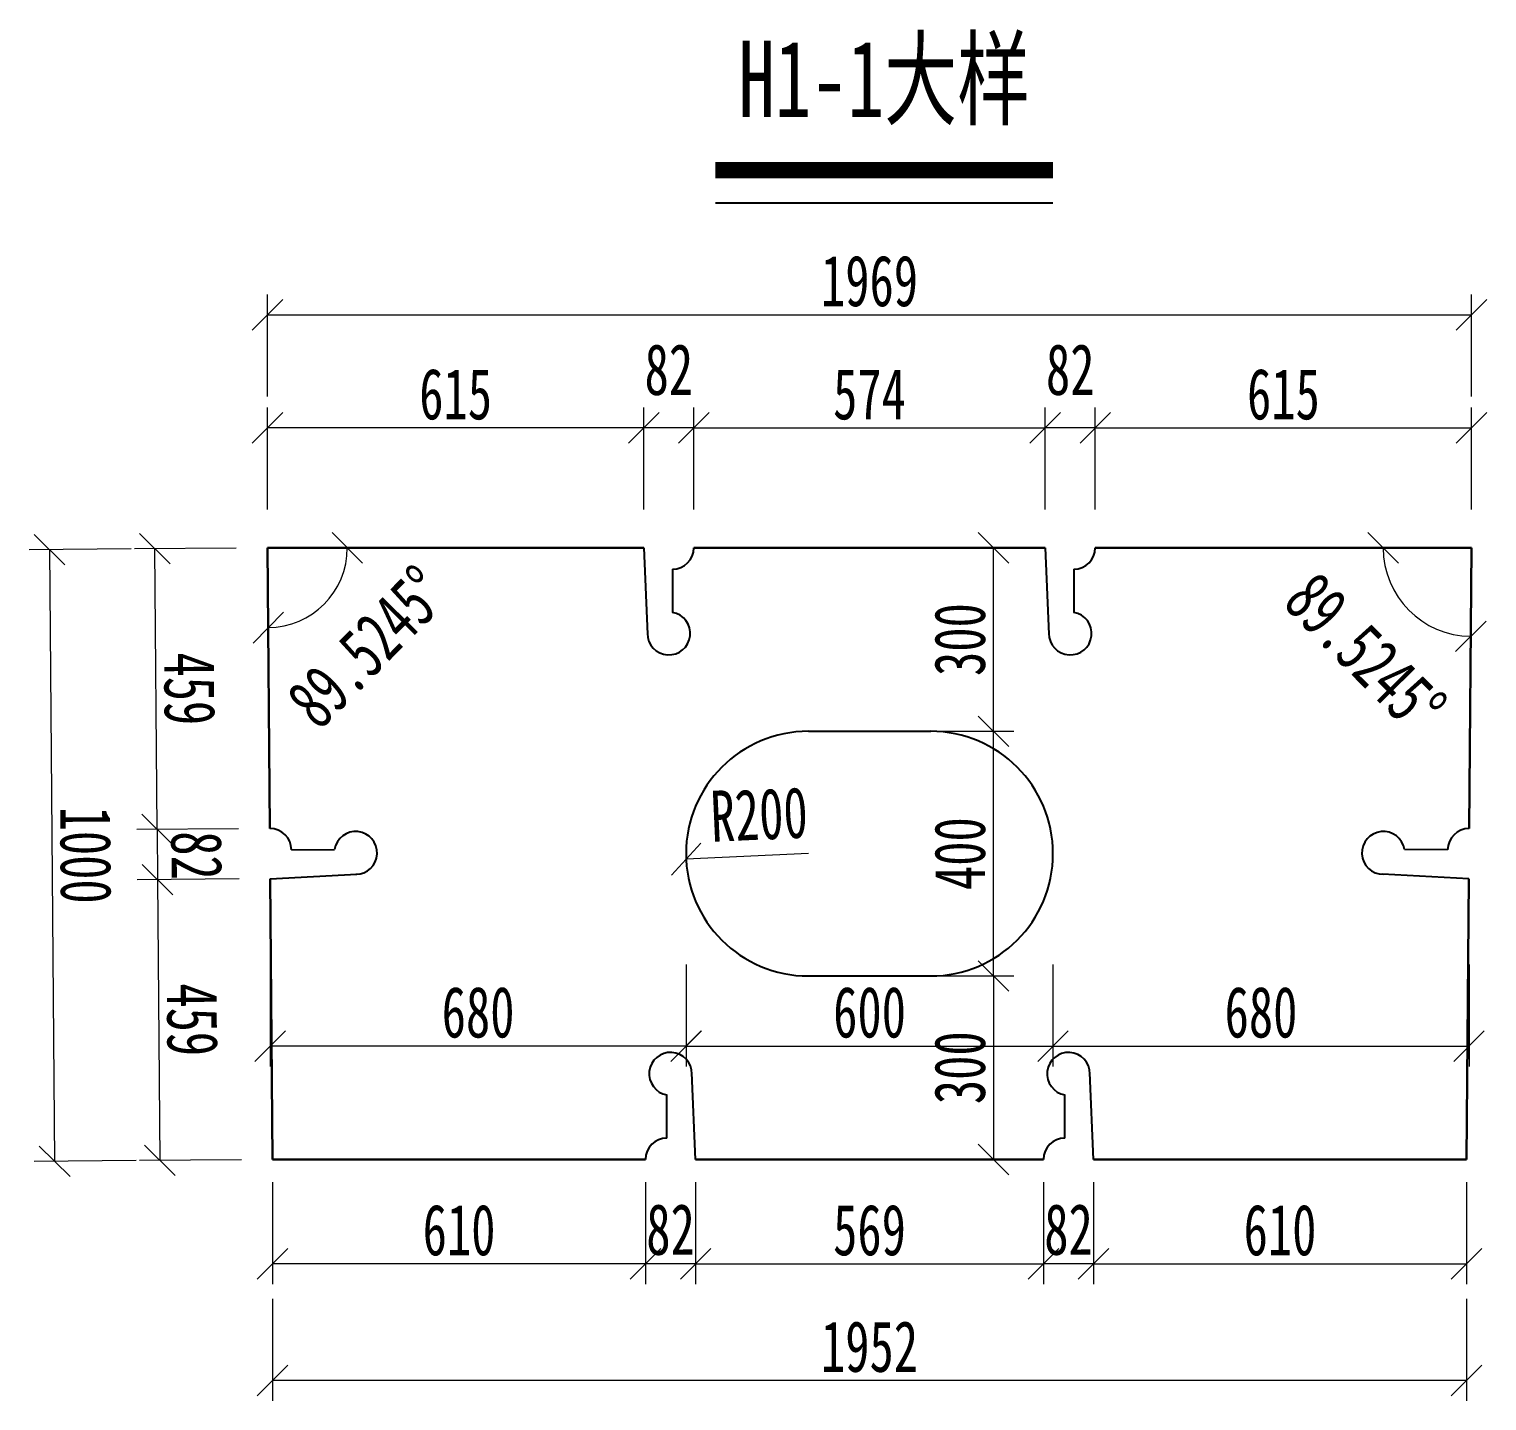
# Model space of a CAD drawing. Header units: millimetres. Extents: x -358959 to 47, y -122282 to 697692.
# Drawn here: x -144193 to -141810, y -11222 to -8979 of the extents above; entities that cross this region are included whole.
import ezdxf
from ezdxf.enums import TextEntityAlignment as Align

# ---------------------------------------------------------------- set-up
doc = ezdxf.new("R2010")
doc.units = ezdxf.units.MM
doc.header["$LTSCALE"] = 2
doc.header["$PDMODE"] = 34
doc.layers.get('Defpoints').update_dxf_attribs({"color": 8, "lineweight": 9})
for name, color, linetype, lineweight in [('标注', 4, 'Continuous', 13), ('标注线及字体', 2, 'Continuous', 15), ('桥 构造粗实', 1, 'Continuous', 30), ('钢板粗线', 1, 'Continuous', 25)]:
    doc.layers.add(name, color=color, linetype=linetype, lineweight=lineweight)
doc.styles.add('111', font='仿宋_GB2312.ttf', dxfattribs={"width": 0.7})
doc.dimstyles.new('200', dxfattribs={"dimscale": 0, "dimtxt": 2.5, "dimasz": 1.5, "dimexe": 1, "dimexo": 1, "dimgap": 0.4, "dimtad": 1, "dimdec": 0, "dimdsep": 46, "dimtxsty": '111', "dimblk": 'OBLIQUE', "dimcen": 0, "dimclrd": 256, "dimclre": 256, "dimclrt": 256, "dimadec": 4, "dimazin": 0, "dimtfac": 1, "dimtdec": 0, "dimtmove": 2, "dimatfit": 3, "dimfxl": 4, "dimfxlon": 1, "dimtolj": 1, "dimlwd": -1, "dimlwe": -1, "dimarcsym": 0})

# ---------------------------------------------------------------- blocks, each defined once
blk = doc.blocks.new('_Oblique')
at = {"color": 0, "linetype": 'ByBlock', "lineweight": -2}
blk.add_line((-0.5, -0.5), (0.5, 0.5), dxfattribs=at)
blk = doc.blocks.new('*D4014')
at = {"layer": 'Defpoints', "color": 0, "ltscale": 5, "transparency": 16777216}
for p in [(-143119, -10336.2), (-142919.2, -10327.3)]:
    blk.add_point(p, dxfattribs=at)
at = {"layer": '标注', "ltscale": 5, "transparency": 16777216}
blk.add_line((-142919.2, -10327.3), (-143119, -10336.2), dxfattribs=at)
at = {"layer": '标注', "ltscale": 5, "transparency": 16777216, "xscale": 49.99999999999995, "yscale": 49.99999999999995, "zscale": 49.99999999999995, "rotation": 182.5726833926512}
blk.add_blockref('_Oblique', (-143119, -10336.2), dxfattribs=at)
at = {"layer": '标注', "ltscale": 5, "transparency": 16777216, "insert": (-142999.7, -10263.5), "char_height": 83.33, "attachment_point": 5, "rotation": 2.5727, "style": '111'}
blk.add_mtext('\\A1;R200', dxfattribs=at)
blk = doc.blocks.new('*D4015')
at = {"layer": 'Defpoints', "color": 0, "ltscale": 5, "transparency": 16777216}
for p in [(-142919.2, -10127.3), (-142616.3, -10127.3), (-142919.2, -10527.3)]:
    blk.add_point(p, dxfattribs=at)
at = {"layer": '标注', "ltscale": 5, "transparency": 16777216}
for p, q in [((-142749.6, -10127.3), (-142583, -10127.3)), ((-142616.3, -10527.3), (-142616.3, -10127.3)), ((-142749.6, -10527.3), (-142583, -10527.3))]:
    blk.add_line(p, q, dxfattribs=at)
at = {"layer": '标注', "ltscale": 5, "transparency": 16777216, "xscale": 49.99999999999995, "yscale": 49.99999999999995, "zscale": 49.99999999999995}
for p, rotation in [((-142616.3, -10127.3), 90), ((-142616.3, -10527.3), 270)]:
    blk.add_blockref('_Oblique', p, dxfattribs=dict(at, rotation=rotation))
at = {"layer": '标注', "ltscale": 5, "transparency": 16777216, "insert": (-142671.3, -10327.3), "char_height": 83.33, "attachment_point": 5, "rotation": 90, "style": '111'}
blk.add_mtext('\\A1;400', dxfattribs=at)
blk = doc.blocks.new('*D4016')
at = {"layer": 'Defpoints', "color": 0, "ltscale": 5, "transparency": 16777216}
for p in [(-143119, -10336.2), (-142519.2, -10327.3), (-142519.2, -10641.9)]:
    blk.add_point(p, dxfattribs=at)
at = {"layer": '标注', "ltscale": 5, "transparency": 16777216}
for p, q in [((-143119, -10508.6), (-143119, -10675.2)), ((-142519.2, -10508.6), (-142519.2, -10675.2)), ((-143119, -10641.9), (-142519.2, -10641.9))]:
    blk.add_line(p, q, dxfattribs=at)
at = {"layer": '标注', "ltscale": 5, "transparency": 16777216, "xscale": 49.99999999999995, "yscale": 49.99999999999995, "zscale": 49.99999999999995, "rotation": 180}
blk.add_blockref('_Oblique', (-143119, -10641.9), dxfattribs=at)
at = {"layer": '标注', "ltscale": 5, "transparency": 16777216, "xscale": 49.99999999999995, "yscale": 49.99999999999995, "zscale": 49.99999999999995}
blk.add_blockref('_Oblique', (-142519.2, -10641.9), dxfattribs=at)
at = {"layer": '标注', "ltscale": 5, "transparency": 16777216, "insert": (-142819.1, -10586.9), "char_height": 83.33, "attachment_point": 5, "style": '111'}
blk.add_mtext('\\A1;600', dxfattribs=at)
blk = doc.blocks.new('*D4010')
at = {"layer": 'Defpoints', "color": 0, "ltscale": 5, "transparency": 16777216}
for p in [(-142919.2, -10527.3), (-142919.2, -10827.3), (-142616.3, -10827.3)]:
    blk.add_point(p, dxfattribs=at)
at = {"layer": '标注', "ltscale": 5, "transparency": 16777216}
for p, q in [((-142749.6, -10527.3), (-142583, -10527.3)), ((-142616.3, -10527.3), (-142616.3, -10827.3)), ((-142749.6, -10827.3), (-142583, -10827.3))]:
    blk.add_line(p, q, dxfattribs=at)
at = {"layer": '标注', "ltscale": 5, "transparency": 16777216, "xscale": 49.99999999999995, "yscale": 49.99999999999995, "zscale": 49.99999999999995}
for p, rotation in [((-142616.3, -10527.3), 90), ((-142616.3, -10827.3), 270)]:
    blk.add_blockref('_Oblique', p, dxfattribs=dict(at, rotation=rotation))
at = {"layer": '标注', "ltscale": 5, "transparency": 16777216, "insert": (-142671.3, -10677.3), "char_height": 83.33, "attachment_point": 5, "rotation": 90, "style": '111'}
blk.add_mtext('\\A1;300', dxfattribs=at)
blk = doc.blocks.new('*D4011')
at = {"layer": 'Defpoints', "color": 0, "ltscale": 5, "transparency": 16777216}
for p in [(-142819.2, -9827.3), (-142616.3, -9827.3), (-142886.9, -10127.3)]:
    blk.add_point(p, dxfattribs=at)
at = {"layer": '标注', "ltscale": 5, "transparency": 16777216}
for p, q in [((-142749.6, -9827.3), (-142583, -9827.3)), ((-142616.3, -10127.3), (-142616.3, -9827.3)), ((-142749.6, -10127.3), (-142583, -10127.3))]:
    blk.add_line(p, q, dxfattribs=at)
at = {"layer": '标注', "ltscale": 5, "transparency": 16777216, "xscale": 50.00000000000042, "yscale": 50.00000000000042, "zscale": 50.00000000000042}
for p, rotation in [((-142616.3, -9827.3), 90), ((-142616.3, -10127.3), 270)]:
    blk.add_blockref('_Oblique', p, dxfattribs=dict(at, rotation=rotation))
at = {"layer": '标注', "ltscale": 5, "transparency": 16777216, "insert": (-142671.3, -9977.3), "char_height": 83.33, "attachment_point": 5, "rotation": 90, "style": '111'}
blk.add_mtext('\\A1;300', dxfattribs=at)
blk = doc.blocks.new('*D4012')
at = {"layer": 'Defpoints', "color": 0, "ltscale": 5, "transparency": 16777216}
for p in [(-142519.2, -10327.3), (-141839, -10327.3), (-141839, -10641.9)]:
    blk.add_point(p, dxfattribs=at)
at = {"layer": '标注', "ltscale": 5, "transparency": 16777216}
for p, q in [((-142519.2, -10508.6), (-142519.2, -10675.2)), ((-141839, -10508.6), (-141839, -10675.2)), ((-142519.2, -10641.9), (-141839, -10641.9))]:
    blk.add_line(p, q, dxfattribs=at)
at = {"layer": '标注', "ltscale": 5, "transparency": 16777216, "xscale": 50.00000000000042, "yscale": 50.00000000000042, "zscale": 50.00000000000042, "rotation": 180}
blk.add_blockref('_Oblique', (-142519.2, -10641.9), dxfattribs=at)
at = {"layer": '标注', "ltscale": 5, "transparency": 16777216, "xscale": 50.00000000000042, "yscale": 50.00000000000042, "zscale": 50.00000000000042}
blk.add_blockref('_Oblique', (-141839, -10641.9), dxfattribs=at)
at = {"layer": '标注', "ltscale": 5, "transparency": 16777216, "insert": (-142179.1, -10586.9), "char_height": 83.33, "attachment_point": 5, "style": '111'}
blk.add_mtext('\\A1;680', dxfattribs=at)
blk = doc.blocks.new('*D4013')
at = {"layer": 'Defpoints', "color": 0, "ltscale": 5, "transparency": 16777216}
for p in [(-143799.3, -10327.3), (-143119.2, -10327.3), (-143799.3, -10641.9)]:
    blk.add_point(p, dxfattribs=at)
at = {"layer": '标注', "ltscale": 5, "transparency": 16777216}
for p, q in [((-143799.3, -10508.6), (-143799.3, -10675.2)), ((-143119.2, -10508.6), (-143119.2, -10675.2)), ((-143119.2, -10641.9), (-143799.3, -10641.9))]:
    blk.add_line(p, q, dxfattribs=at)
at = {"layer": '标注', "ltscale": 5, "transparency": 16777216, "xscale": 50.00000000000042, "yscale": 50.00000000000042, "zscale": 50.00000000000042, "rotation": 180}
blk.add_blockref('_Oblique', (-143799.3, -10641.9), dxfattribs=at)
at = {"layer": '标注', "ltscale": 5, "transparency": 16777216, "xscale": 50.00000000000042, "yscale": 50.00000000000042, "zscale": 50.00000000000042}
blk.add_blockref('_Oblique', (-143119.2, -10641.9), dxfattribs=at)
at = {"layer": '标注', "ltscale": 5, "transparency": 16777216, "insert": (-143459.2, -10586.9), "char_height": 83.33, "attachment_point": 5, "style": '111'}
blk.add_mtext('\\A1;680', dxfattribs=at)
blk = doc.blocks.new('*D4025')
at = {"layer": 'Defpoints', "color": 0, "ltscale": 5, "transparency": 16777216}
for p in [(-143803.5, -9631.3), (-143803.5, -9827.3), (-143188.3, -9827.3)]:
    blk.add_point(p, dxfattribs=at)
at = {"layer": '标注', "ltscale": 5, "transparency": 16777216}
for p, q in [((-143803.5, -9764.7), (-143803.5, -9598)), ((-143188.3, -9764.7), (-143188.3, -9598)), ((-143188.3, -9631.3), (-143803.5, -9631.3))]:
    blk.add_line(p, q, dxfattribs=at)
at = {"layer": '标注', "ltscale": 5, "transparency": 16777216, "xscale": 50, "yscale": 50, "zscale": 50, "rotation": 180}
blk.add_blockref('_Oblique', (-143803.5, -9631.3), dxfattribs=at)
at = {"layer": '标注', "ltscale": 5, "transparency": 16777216, "xscale": 50, "yscale": 50, "zscale": 50}
blk.add_blockref('_Oblique', (-143188.3, -9631.3), dxfattribs=at)
at = {"layer": '标注', "ltscale": 5, "transparency": 16777216, "insert": (-143495.9, -9576.3), "char_height": 83.33, "attachment_point": 5, "style": '111'}
blk.add_mtext('\\A1;615', dxfattribs=at)
blk = doc.blocks.new('*D4026')
at = {"layer": 'Defpoints', "color": 0, "ltscale": 5, "transparency": 16777216}
for p in [(-142532, -9631.3), (-143106.3, -9827.3), (-142532, -9827.3)]:
    blk.add_point(p, dxfattribs=at)
at = {"layer": '标注', "ltscale": 5, "transparency": 16777216}
for p, q in [((-143106.3, -9764.7), (-143106.3, -9598)), ((-142532, -9764.7), (-142532, -9598)), ((-143106.3, -9631.3), (-142532, -9631.3))]:
    blk.add_line(p, q, dxfattribs=at)
at = {"layer": '标注', "ltscale": 5, "transparency": 16777216, "xscale": 50, "yscale": 50, "zscale": 50, "rotation": 180}
blk.add_blockref('_Oblique', (-143106.3, -9631.3), dxfattribs=at)
at = {"layer": '标注', "ltscale": 5, "transparency": 16777216, "xscale": 50, "yscale": 50, "zscale": 50}
blk.add_blockref('_Oblique', (-142532, -9631.3), dxfattribs=at)
at = {"layer": '标注', "ltscale": 5, "transparency": 16777216, "insert": (-142819.2, -9576.3), "char_height": 83.33, "attachment_point": 5, "style": '111'}
blk.add_mtext('\\A1;574', dxfattribs=at)
blk = doc.blocks.new('*D4027')
at = {"layer": 'Defpoints', "color": 0, "ltscale": 5, "transparency": 16777216}
for p in [(-141834.8, -9631.3), (-142450, -9827.3), (-141834.8, -9827.3)]:
    blk.add_point(p, dxfattribs=at)
at = {"layer": '标注', "ltscale": 5, "transparency": 16777216}
for p, q in [((-142450, -9764.7), (-142450, -9598)), ((-141834.8, -9764.7), (-141834.8, -9598)), ((-142450, -9631.3), (-141834.8, -9631.3))]:
    blk.add_line(p, q, dxfattribs=at)
at = {"layer": '标注', "ltscale": 5, "transparency": 16777216, "xscale": 50, "yscale": 50, "zscale": 50, "rotation": 180}
blk.add_blockref('_Oblique', (-142450, -9631.3), dxfattribs=at)
at = {"layer": '标注', "ltscale": 5, "transparency": 16777216, "xscale": 50, "yscale": 50, "zscale": 50}
blk.add_blockref('_Oblique', (-141834.8, -9631.3), dxfattribs=at)
at = {"layer": '标注', "ltscale": 5, "transparency": 16777216, "insert": (-142142.4, -9576.3), "char_height": 83.33, "attachment_point": 5, "style": '111'}
blk.add_mtext('\\A1;615', dxfattribs=at)
blk = doc.blocks.new('*D4028')
at = {"layer": 'Defpoints', "color": 0, "ltscale": 5, "transparency": 16777216}
for p in [(-142532, -9631.3), (-142532, -9827.3), (-142450, -9827.3)]:
    blk.add_point(p, dxfattribs=at)
at = {"layer": '标注', "ltscale": 5, "transparency": 16777216}
for p, q in [((-142532, -9764.7), (-142532, -9598)), ((-142450, -9764.7), (-142450, -9598)), ((-142450, -9631.3), (-142532, -9631.3))]:
    blk.add_line(p, q, dxfattribs=at)
at = {"layer": '标注', "ltscale": 5, "transparency": 16777216, "xscale": 50, "yscale": 50, "zscale": 50, "rotation": 180}
blk.add_blockref('_Oblique', (-142532, -9631.3), dxfattribs=at)
at = {"layer": '标注', "ltscale": 5, "transparency": 16777216, "xscale": 50, "yscale": 50, "zscale": 50}
blk.add_blockref('_Oblique', (-142450, -9631.3), dxfattribs=at)
at = {"layer": '标注', "ltscale": 5, "transparency": 16777216, "insert": (-142491, -9536.3), "char_height": 83.33, "attachment_point": 5, "style": '111'}
blk.add_mtext('\\A1;82', dxfattribs=at)
blk = doc.blocks.new('*D4029')
at = {"layer": 'Defpoints', "color": 0, "ltscale": 5, "transparency": 16777216}
for p in [(-143188.3, -9631.3), (-143188.3, -9827.3), (-143106.3, -9827.3)]:
    blk.add_point(p, dxfattribs=at)
at = {"layer": '标注', "ltscale": 5, "transparency": 16777216}
for p, q in [((-143188.3, -9764.7), (-143188.3, -9598)), ((-143106.3, -9764.7), (-143106.3, -9598)), ((-143106.3, -9631.3), (-143188.3, -9631.3))]:
    blk.add_line(p, q, dxfattribs=at)
at = {"layer": '标注', "ltscale": 5, "transparency": 16777216, "xscale": 50, "yscale": 50, "zscale": 50, "rotation": 180}
blk.add_blockref('_Oblique', (-143188.3, -9631.3), dxfattribs=at)
at = {"layer": '标注', "ltscale": 5, "transparency": 16777216, "xscale": 50, "yscale": 50, "zscale": 50}
blk.add_blockref('_Oblique', (-143106.3, -9631.3), dxfattribs=at)
at = {"layer": '标注', "ltscale": 5, "transparency": 16777216, "insert": (-143147.3, -9536.3), "char_height": 83.33, "attachment_point": 5, "style": '111'}
blk.add_mtext('\\A1;82', dxfattribs=at)
blk = doc.blocks.new('*D4030')
at = {"layer": 'Defpoints', "color": 0, "ltscale": 5, "transparency": 16777216}
for p in [(-141834.8, -9446.3), (-143803.5, -9827.3), (-141834.8, -9827.3)]:
    blk.add_point(p, dxfattribs=at)
at = {"layer": '标注', "ltscale": 5, "transparency": 16777216}
for p, q in [((-143803.5, -9579.7), (-143803.5, -9413)), ((-141834.8, -9579.7), (-141834.8, -9413)), ((-143803.5, -9446.3), (-141834.8, -9446.3))]:
    blk.add_line(p, q, dxfattribs=at)
at = {"layer": '标注', "ltscale": 5, "transparency": 16777216, "xscale": 50, "yscale": 50, "zscale": 50, "rotation": 180}
blk.add_blockref('_Oblique', (-143803.5, -9446.3), dxfattribs=at)
at = {"layer": '标注', "ltscale": 5, "transparency": 16777216, "xscale": 50, "yscale": 50, "zscale": 50}
blk.add_blockref('_Oblique', (-141834.8, -9446.3), dxfattribs=at)
at = {"layer": '标注', "ltscale": 5, "transparency": 16777216, "insert": (-142819.2, -9391.3), "char_height": 83.33, "attachment_point": 5, "style": '111'}
blk.add_mtext('\\A1;1969', dxfattribs=at)
blk = doc.blocks.new('*D4031')
at = {"layer": 'Defpoints', "color": 0, "ltscale": 5, "transparency": 16777216}
for p in [(-143795.2, -10827.3), (-143185.5, -10827.3), (-143795.2, -10998)]:
    blk.add_point(p, dxfattribs=at)
at = {"layer": '标注', "ltscale": 5, "transparency": 16777216}
for p, q in [((-143795.2, -10864.7), (-143795.2, -11031.3)), ((-143185.5, -10864.7), (-143185.5, -11031.3)), ((-143185.5, -10998), (-143795.2, -10998))]:
    blk.add_line(p, q, dxfattribs=at)
at = {"layer": '标注', "ltscale": 5, "transparency": 16777216, "xscale": 50, "yscale": 50, "zscale": 50, "rotation": 180}
blk.add_blockref('_Oblique', (-143795.2, -10998), dxfattribs=at)
at = {"layer": '标注', "ltscale": 5, "transparency": 16777216, "xscale": 50, "yscale": 50, "zscale": 50}
blk.add_blockref('_Oblique', (-143185.5, -10998), dxfattribs=at)
at = {"layer": '标注', "ltscale": 5, "transparency": 16777216, "insert": (-143490.3, -10943), "char_height": 83.33, "attachment_point": 5, "style": '111'}
blk.add_mtext('\\A1;610', dxfattribs=at)
blk = doc.blocks.new('*D4032')
at = {"layer": 'Defpoints', "color": 0, "ltscale": 5, "transparency": 16777216}
for p in [(-143103.5, -10827.3), (-142534.8, -10827.3), (-142534.8, -10998)]:
    blk.add_point(p, dxfattribs=at)
at = {"layer": '标注', "ltscale": 5, "transparency": 16777216}
for p, q in [((-143103.5, -10864.7), (-143103.5, -11031.3)), ((-142534.8, -10864.7), (-142534.8, -11031.3)), ((-143103.5, -10998), (-142534.8, -10998))]:
    blk.add_line(p, q, dxfattribs=at)
at = {"layer": '标注', "ltscale": 5, "transparency": 16777216, "xscale": 50, "yscale": 50, "zscale": 50, "rotation": 180}
blk.add_blockref('_Oblique', (-143103.5, -10998), dxfattribs=at)
at = {"layer": '标注', "ltscale": 5, "transparency": 16777216, "xscale": 50, "yscale": 50, "zscale": 50}
blk.add_blockref('_Oblique', (-142534.8, -10998), dxfattribs=at)
at = {"layer": '标注', "ltscale": 5, "transparency": 16777216, "insert": (-142819.2, -10943), "char_height": 83.33, "attachment_point": 5, "style": '111'}
blk.add_mtext('\\A1;569', dxfattribs=at)
blk = doc.blocks.new('*D4033')
at = {"layer": 'Defpoints', "color": 0, "ltscale": 5, "transparency": 16777216}
for p in [(-142452.8, -10827.3), (-141843.1, -10827.3), (-141843.1, -10998)]:
    blk.add_point(p, dxfattribs=at)
at = {"layer": '标注', "ltscale": 5, "transparency": 16777216}
for p, q in [((-142452.8, -10864.7), (-142452.8, -11031.3)), ((-141843.1, -10864.7), (-141843.1, -11031.3)), ((-142452.8, -10998), (-141843.1, -10998))]:
    blk.add_line(p, q, dxfattribs=at)
at = {"layer": '标注', "ltscale": 5, "transparency": 16777216, "xscale": 50, "yscale": 50, "zscale": 50, "rotation": 180}
blk.add_blockref('_Oblique', (-142452.8, -10998), dxfattribs=at)
at = {"layer": '标注', "ltscale": 5, "transparency": 16777216, "xscale": 50, "yscale": 50, "zscale": 50}
blk.add_blockref('_Oblique', (-141843.1, -10998), dxfattribs=at)
at = {"layer": '标注', "ltscale": 5, "transparency": 16777216, "insert": (-142148, -10943), "char_height": 83.33, "attachment_point": 5, "style": '111'}
blk.add_mtext('\\A1;610', dxfattribs=at)
blk = doc.blocks.new('*D4034')
at = {"layer": 'Defpoints', "color": 0, "ltscale": 5, "transparency": 16777216}
for p in [(-143795.2, -10827.3), (-141843.1, -10827.3), (-143795.2, -11188.6)]:
    blk.add_point(p, dxfattribs=at)
at = {"layer": '标注', "ltscale": 5, "transparency": 16777216}
for p, q in [((-143795.2, -11055.3), (-143795.2, -11222)), ((-141843.1, -11055.3), (-141843.1, -11222)), ((-141843.1, -11188.6), (-143795.2, -11188.6))]:
    blk.add_line(p, q, dxfattribs=at)
at = {"layer": '标注', "ltscale": 5, "transparency": 16777216, "xscale": 50, "yscale": 50, "zscale": 50, "rotation": 180}
blk.add_blockref('_Oblique', (-143795.2, -11188.6), dxfattribs=at)
at = {"layer": '标注', "ltscale": 5, "transparency": 16777216, "xscale": 50, "yscale": 50, "zscale": 50}
blk.add_blockref('_Oblique', (-141843.1, -11188.6), dxfattribs=at)
at = {"layer": '标注', "ltscale": 5, "transparency": 16777216, "insert": (-142819.2, -11133.6), "char_height": 83.33, "attachment_point": 5, "style": '111'}
blk.add_mtext('\\A1;1952', dxfattribs=at)
blk = doc.blocks.new('*D4035')
at = {"layer": 'Defpoints', "color": 0, "ltscale": 5, "transparency": 16777216}
for p in [(-142534.8, -10827.3), (-142452.8, -10827.3), (-142534.8, -10998)]:
    blk.add_point(p, dxfattribs=at)
at = {"layer": '标注', "ltscale": 5, "transparency": 16777216}
for p, q in [((-142534.8, -10864.7), (-142534.8, -11031.3)), ((-142452.8, -10864.7), (-142452.8, -11031.3)), ((-142452.8, -10998), (-142534.8, -10998))]:
    blk.add_line(p, q, dxfattribs=at)
at = {"layer": '标注', "ltscale": 5, "transparency": 16777216, "xscale": 50, "yscale": 50, "zscale": 50, "rotation": 180}
blk.add_blockref('_Oblique', (-142534.8, -10998), dxfattribs=at)
at = {"layer": '标注', "ltscale": 5, "transparency": 16777216, "xscale": 50, "yscale": 50, "zscale": 50}
blk.add_blockref('_Oblique', (-142452.8, -10998), dxfattribs=at)
at = {"layer": '标注', "ltscale": 5, "transparency": 16777216, "insert": (-142493.8, -10942.2), "char_height": 83.33, "attachment_point": 5, "style": '111'}
blk.add_mtext('\\A1;82', dxfattribs=at)
blk = doc.blocks.new('*D4036')
at = {"layer": 'Defpoints', "color": 0, "ltscale": 5, "transparency": 16777216}
for p in [(-143185.5, -10827.3), (-143103.5, -10827.3), (-143185.5, -10998)]:
    blk.add_point(p, dxfattribs=at)
at = {"layer": '标注', "ltscale": 5, "transparency": 16777216}
for p, q in [((-143185.5, -10864.7), (-143185.5, -11031.3)), ((-143103.5, -10864.7), (-143103.5, -11031.3)), ((-143103.5, -10998), (-143185.5, -10998))]:
    blk.add_line(p, q, dxfattribs=at)
at = {"layer": '标注', "ltscale": 5, "transparency": 16777216, "xscale": 50, "yscale": 50, "zscale": 50, "rotation": 180}
blk.add_blockref('_Oblique', (-143185.5, -10998), dxfattribs=at)
at = {"layer": '标注', "ltscale": 5, "transparency": 16777216, "xscale": 50, "yscale": 50, "zscale": 50}
blk.add_blockref('_Oblique', (-143103.5, -10998), dxfattribs=at)
at = {"layer": '标注', "ltscale": 5, "transparency": 16777216, "insert": (-143144.5, -10942.2), "char_height": 83.33, "attachment_point": 5, "style": '111'}
blk.add_mtext('\\A1;82', dxfattribs=at)
blk = doc.blocks.new('*D4037')
at = {"layer": 'Defpoints', "color": 0, "ltscale": 5, "transparency": 16777216}
for p in [(-143987.8, -9828.8), (-143803.5, -9827.3), (-143799.7, -10286.3)]:
    blk.add_point(p, dxfattribs=at)
at = {"layer": '标注', "ltscale": 5, "transparency": 16777216}
for p, q in [((-143854.5, -9827.7), (-144021.2, -9829.1)), ((-143984, -10287.8), (-143987.8, -9828.8)), ((-143850.7, -10286.7), (-144017.3, -10288.1))]:
    blk.add_line(p, q, dxfattribs=at)
at = {"layer": '标注', "ltscale": 5, "transparency": 16777216, "xscale": 50, "yscale": 50, "zscale": 50}
for p, rotation in [((-143987.8, -9828.8), 90.47549821661381), ((-143984, -10287.8), 270.4754982166139)]:
    blk.add_blockref('_Oblique', p, dxfattribs=dict(at, rotation=rotation))
at = {"layer": '标注', "ltscale": 5, "transparency": 16777216, "insert": (-143930.9, -10057.8), "char_height": 83.33, "attachment_point": 5, "rotation": 270.4755, "style": '111'}
blk.add_mtext('\\A1;459', dxfattribs=at)
blk = doc.blocks.new('*D4038')
at = {"layer": 'Defpoints', "color": 0, "ltscale": 5, "transparency": 16777216}
for p in [(-143799, -10368.3), (-143979.5, -10828.8), (-143795.2, -10827.3)]:
    blk.add_point(p, dxfattribs=at)
at = {"layer": '标注', "ltscale": 5, "transparency": 16777216}
for p, q in [((-143850, -10368.7), (-144016.7, -10370.1)), ((-143983.3, -10369.8), (-143979.5, -10828.8)), ((-143846.2, -10827.7), (-144012.9, -10829.1))]:
    blk.add_line(p, q, dxfattribs=at)
at = {"layer": '标注', "ltscale": 5, "transparency": 16777216, "xscale": 50, "yscale": 50, "zscale": 50}
for p, rotation in [((-143983.3, -10369.8), 90.47549821661892), ((-143979.5, -10828.8), 270.4754982166189)]:
    blk.add_blockref('_Oblique', p, dxfattribs=dict(at, rotation=rotation))
at = {"layer": '标注', "ltscale": 5, "transparency": 16777216, "insert": (-143926.4, -10598.8), "char_height": 83.33, "attachment_point": 5, "rotation": 270.4755, "style": '111'}
blk.add_mtext('\\A1;459', dxfattribs=at)
blk = doc.blocks.new('*D4039')
at = {"layer": 'Defpoints', "color": 0, "ltscale": 5, "transparency": 16777216}
for p in [(-143799.7, -10286.3), (-143983.3, -10369.8), (-143799, -10368.3)]:
    blk.add_point(p, dxfattribs=at)
at = {"layer": '标注', "ltscale": 5, "transparency": 16777216}
for p, q in [((-143850.7, -10286.7), (-144017.3, -10288.1)), ((-143984, -10287.8), (-143983.3, -10369.8)), ((-143850, -10368.7), (-144016.7, -10370.1))]:
    blk.add_line(p, q, dxfattribs=at)
at = {"layer": '标注', "ltscale": 5, "transparency": 16777216, "xscale": 50, "yscale": 50, "zscale": 50}
for p, rotation in [((-143984, -10287.8), 90.47549821657965), ((-143983.3, -10369.8), 270.4754982165797)]:
    blk.add_blockref('_Oblique', p, dxfattribs=dict(at, rotation=rotation))
at = {"layer": '标注', "ltscale": 5, "transparency": 16777216, "insert": (-143919.5, -10330.3), "char_height": 83.33, "attachment_point": 5, "rotation": 270.4755, "style": '111'}
blk.add_mtext('\\A1;82', dxfattribs=at)
blk = doc.blocks.new('*D4040')
at = {"layer": 'Defpoints', "color": 0, "ltscale": 5, "transparency": 16777216}
for p in [(-143803.5, -9827.3), (-144151.6, -10830.2), (-143795.2, -10827.3)]:
    blk.add_point(p, dxfattribs=at)
at = {"layer": '标注', "ltscale": 5, "transparency": 16777216}
for p, q in [((-144026.6, -9829.1), (-144193.2, -9830.5)), ((-144159.9, -9830.2), (-144151.6, -10830.2)), ((-144018.3, -10829.1), (-144184.9, -10830.5))]:
    blk.add_line(p, q, dxfattribs=at)
at = {"layer": '标注', "ltscale": 5, "transparency": 16777216, "xscale": 50, "yscale": 50, "zscale": 50}
for p, rotation in [((-144159.9, -9830.2), 90.47549821661336), ((-144151.6, -10830.2), 270.4754982166133)]:
    blk.add_blockref('_Oblique', p, dxfattribs=dict(at, rotation=rotation))
at = {"layer": '标注', "ltscale": 5, "transparency": 16777216, "insert": (-144100.7, -10329.8), "char_height": 83.33, "attachment_point": 5, "rotation": 270.4755, "style": '111'}
blk.add_mtext('\\A1;1000', dxfattribs=at)
blk = doc.blocks.new('*D4041')
at = {"layer": 'Defpoints', "color": 0, "ltscale": 5, "transparency": 16777216}
for p in [(-143803.5, -9827.3), (-143803.5, -9827.3), (-143188.3, -9827.3), (-143737.6, -9939.9), (-143799.7, -10286.3)]:
    blk.add_point(p, dxfattribs=at)
at = {"layer": '标注', "ltscale": 5, "transparency": 16777216}
blk.add_arc((-143803.5, -9827.3), 130.5, 270.4755, 360, dxfattribs=at)
at = {"layer": '标注', "ltscale": 5, "transparency": 16777216, "xscale": 50, "yscale": 50, "zscale": 50}
for p, rotation in [((-143673, -9827.3), 89.99999999999855), ((-143802.4, -9957.7), 180.4754982166127)]:
    blk.add_blockref('_Oblique', p, dxfattribs=dict(at, rotation=rotation))
at = {"layer": '标注', "ltscale": 5, "transparency": 16777216, "insert": (-143639.9, -9989.5), "char_height": 83.333, "attachment_point": 5, "rotation": 45.2377, "style": '111'}
blk.add_mtext('\\A1;89.5245°', dxfattribs=at)
blk = doc.blocks.new('*D4042')
at = {"layer": 'Defpoints', "color": 0, "ltscale": 5, "transparency": 16777216}
for p in [(-142450, -9827.3), (-141834.8, -9827.3), (-141834.8, -9827.3), (-141960.2, -9899.2), (-141838.6, -10286.3)]:
    blk.add_point(p, dxfattribs=at)
at = {"layer": '标注', "ltscale": 5, "transparency": 16777216}
blk.add_arc((-141834.8, -9827.3), 144.6, 180, 269.5245, dxfattribs=at)
at = {"layer": '标注', "ltscale": 5, "transparency": 16777216, "xscale": 50, "yscale": 50, "zscale": 50}
for p, rotation in [((-141979.4, -9827.3), 89.9999999999978), ((-141836, -9971.8), 359.5245017833797)]:
    blk.add_blockref('_Oblique', p, dxfattribs=dict(at, rotation=rotation))
at = {"layer": '标注', "ltscale": 5, "transparency": 16777216, "insert": (-142008.5, -9999.5), "char_height": 83.333, "attachment_point": 5, "rotation": 314.7623, "style": '111'}
blk.add_mtext('\\A1;89.5245°', dxfattribs=at)

msp = doc.modelspace()

# ---------------------------------------------------------------- linework, layer by layer
at = {"color": 4}
msp.add_line((-143071.2, -9263.4), (-142519.3, -9263.4), dxfattribs=at)
at = {"color": 6, "const_width": 26.7}
msp.add_lwpolyline([(-143071.2, -9210.1), (-142519.3, -9210.1)], dxfattribs=at)
at = {"layer": '桥 构造粗实'}
for p, q in [((-143803.5, -9827.3), (-143188.3, -9827.3)), ((-143803.5, -9827.3), (-143799.7, -10286.3)), ((-143106.3, -9827.3), (-142532, -9827.3)), ((-142450, -9827.3), (-141834.8, -9827.3)), ((-141838.6, -10286.3), (-141834.8, -9827.3)), ((-143799, -10368.3), (-143795.2, -10827.3)), ((-141843.1, -10827.3), (-141839.3, -10368.3)), ((-143795.2, -10827.3), (-143185.5, -10827.3)), ((-143103.5, -10827.3), (-142534.8, -10827.3)), ((-142452.8, -10827.3), (-141843.1, -10827.3))]:
    msp.add_line(p, q, dxfattribs=at)
at = {"layer": '钢板粗线'}
for p, q in [((-143188.3, -9827.3), (-143182.2, -9968.7)), ((-142532, -9827.3), (-142526, -9968.7)), ((-143141.3, -9862.3), (-143141.3, -9932.8)), ((-142485, -9862.3), (-142485, -9932.8)), ((-142919.2, -10127.3), (-142719.2, -10127.3)), ((-143764.4, -10321), (-143693.9, -10320.4)), ((-141873.9, -10321), (-141944.4, -10320.4)), ((-143799, -10368.3), (-143657.6, -10361.1)), ((-141839.3, -10368.3), (-141980.7, -10361.1)), ((-142919.2, -10527.3), (-142719.2, -10527.3)), ((-143103.5, -10827.3), (-143109.5, -10685.8)), ((-142452.8, -10827.3), (-142458.8, -10685.8)), ((-143150.5, -10792.3), (-143150.5, -10721.7)), ((-142499.8, -10792.3), (-142499.8, -10721.7))]:
    msp.add_line(p, q, dxfattribs=at)
for centre, radius, start, end in [((-143141.3, -9827.3), 35, 270, 0), ((-142485, -9827.3), 35, 270, 0), ((-143147.3, -9967.3), 35, 180, 80.1291), ((-142491, -9967.3), 35, 180, 80.1291), ((-142919.2, -10327.3), 200, 90, 270), ((-142719.2, -10327.3), 200, 270, 90), ((-143799.4, -10321.3), 35, 0.4755, 90.4755), ((-143659.3, -10326.1), 35, 270.4755, 170.6046), ((-141979, -10326.1), 35, 9.3954, 269.5245), ((-141838.9, -10321.3), 35, 89.5245, 179.5245), ((-143144.5, -10687.3), 35, 0, 260.1291), ((-142493.8, -10687.3), 35, 0, 260.1291), ((-143150.5, -10827.3), 35, 90, 180), ((-142499.8, -10827.3), 35, 90, 180)]:
    msp.add_arc(centre, radius, start, end, dxfattribs=at)

# ---------------------------------------------------------------- texts
at = {"layer": '标注线及字体', "color": 0, "style": '111', "width": 0.7}
msp.add_text('H1-1大样', height=125, dxfattribs=at).set_placement((-142795, -9057.9), align=Align.MIDDLE)

# ---------------------------------------------------------------- dimensions: what is measured, and where the dimension line sits
at = {"layer": '标注', "ltscale": 5}
for base, p1, p2, picture, middle in [((-141834.8, -9446.3), (-143803.5, -9827.3), (-141834.8, -9827.3), '*D4030', (-142819.2, -9391.3)), ((-143188.3, -9631.3), (-143106.3, -9827.3), (-143188.3, -9827.3), '*D4029', (-143147.3, -9536.3)), ((-142532, -9631.3), (-142450, -9827.3), (-142532, -9827.3), '*D4028', (-142491, -9536.3)), ((-143803.5, -9631.3), (-143188.3, -9827.3), (-143803.5, -9827.3), '*D4025', (-143495.9, -9576.3)), ((-142532, -9631.3), (-143106.3, -9827.3), (-142532, -9827.3), '*D4026', (-142819.2, -9576.3)), ((-141834.8, -9631.3), (-142450, -9827.3), (-141834.8, -9827.3), '*D4027', (-142142.4, -9576.3)), ((-142519.2, -10641.9), (-143119, -10336.2), (-142519.2, -10327.3), '*D4016', (-142819.1, -10586.9)), ((-141839, -10641.9), (-142519.2, -10327.3), (-141839, -10327.3), '*D4012', (-142179.1, -10586.9)), ((-143795.2, -10998), (-143185.5, -10827.3), (-143795.2, -10827.3), '*D4031', (-143490.3, -10943)), ((-143795.2, -11188.6), (-141843.1, -10827.3), (-143795.2, -10827.3), '*D4034', (-142819.2, -11133.6)), ((-142534.8, -10998), (-143103.5, -10827.3), (-142534.8, -10827.3), '*D4032', (-142819.2, -10943)), ((-141843.1, -10998), (-142452.8, -10827.3), (-141843.1, -10827.3), '*D4033', (-142148, -10943))]:
    dim = msp.add_linear_dim(base=base, p1=p1, p2=p2, dimstyle='200', override={"dimscale": 33.333333, "dimarcsym": 1}, dxfattribs=at)
    dim.commit()
    dim.dimension.update_dxf_attribs({"geometry": picture, "text_midpoint": middle})
for base, line1, line2, picture, middle in [((-143737.638, -9939.8753), ((-143803.4908, -9827.2584), (-143799.6815, -10286.2598)), ((-143803.4908, -9827.2584), (-143188.2685, -9827.2584)), '*D4041', (-143639.858, -9989.5389)), ((-141960.2445, -9899.2082), ((-141838.6331, -10286.2598), (-141834.8238, -9827.2584)), ((-142450.0461, -9827.2584), (-141834.8238, -9827.2584)), '*D4042', (-142008.4933, -9999.4926))]:
    dim = msp.add_angular_dim_2l(base=base, line1=line1, line2=line2, dimstyle='200', override={"dimscale": 33.333333, "dimarcsym": 1}, dxfattribs=at)
    dim.commit()
    dim.dimension.update_dxf_attribs({"geometry": picture, "text_midpoint": middle})
for p1, p2, distance, picture, middle in [((-143803.5, -9827.3), (-143795.2, -10827.3), -356.4, '*D4040', (-144100.7, -10329.8)), ((-143799.7, -10286.3), (-143803.5, -9827.3), 184.3, '*D4037', (-143930.9, -10057.8)), ((-143799, -10368.3), (-143795.2, -10827.3), -184.3, '*D4038', (-143926.4, -10598.8))]:
    dim = msp.add_aligned_dim(p1=p1, p2=p2, distance=distance, dimstyle='200', override={"dimscale": 33.333333, "dimarcsym": 1}, dxfattribs=at)
    dim.commit()
    dim.dimension.update_dxf_attribs({"geometry": picture, "text_midpoint": middle})
for base, p1, p2, angle, picture, middle in [((-142616.3, -9827.3), (-142886.9, -10127.3), (-142819.2, -9827.3), 90, '*D4011', (-142671.3, -9977.3)), ((-142616.3, -10127.3), (-142919.2, -10527.3), (-142919.2, -10127.3), 90, '*D4015', (-142671.3, -10327.3)), ((-143799.3, -10641.9), (-143119.2, -10327.3), (-143799.3, -10327.3), 180, '*D4013', (-143459.2, -10586.9)), ((-142616.3, -10827.3), (-142919.2, -10527.3), (-142919.2, -10827.3), 90, '*D4010', (-142671.3, -10677.3))]:
    dim = msp.add_linear_dim(base=base, p1=p1, p2=p2, angle=angle, dimstyle='200', override={"dimscale": 33.333333, "dimarcsym": 1}, dxfattribs=at)
    dim.commit()
    dim.dimension.update_dxf_attribs({"geometry": picture, "text_midpoint": middle})
dim = msp.add_radius_dim(center=(-142919.2, -10327.3), mpoint=(-143119, -10336.2), dimstyle='200', override={"dimscale": 33.333333, "dimarcsym": 1}, dxfattribs=at)
dim.commit()
dim.dimension.update_dxf_attribs({"geometry": '*D4014', "text_midpoint": (-142999.7, -10263.5), "dimtype": 164})
dim = msp.add_linear_dim(base=(-143983.3, -10369.8), p1=(-143799.7, -10286.3), p2=(-143799, -10368.3), angle=270.4755, dimstyle='200', override={"dimscale": 33.333333, "dimarcsym": 1}, dxfattribs=at)
dim.commit()
dim.dimension.update_dxf_attribs({"geometry": '*D4039', "text_midpoint": (-143919.5, -10330.3), "dimtype": 161})
for base, p1, p2, picture, middle in [((-143185.5, -10998), (-143103.5, -10827.3), (-143185.5, -10827.3), '*D4036', (-143144.5, -10942.2)), ((-142534.8, -10998), (-142452.8, -10827.3), (-142534.8, -10827.3), '*D4035', (-142493.8, -10942.2))]:
    dim = msp.add_linear_dim(base=base, p1=p1, p2=p2, dimstyle='200', override={"dimscale": 33.333333, "dimarcsym": 1}, dxfattribs=at)
    dim.commit()
    dim.dimension.update_dxf_attribs({"geometry": picture, "text_midpoint": middle, "dimtype": 160})

doc.saveas('drawing.dxf')
